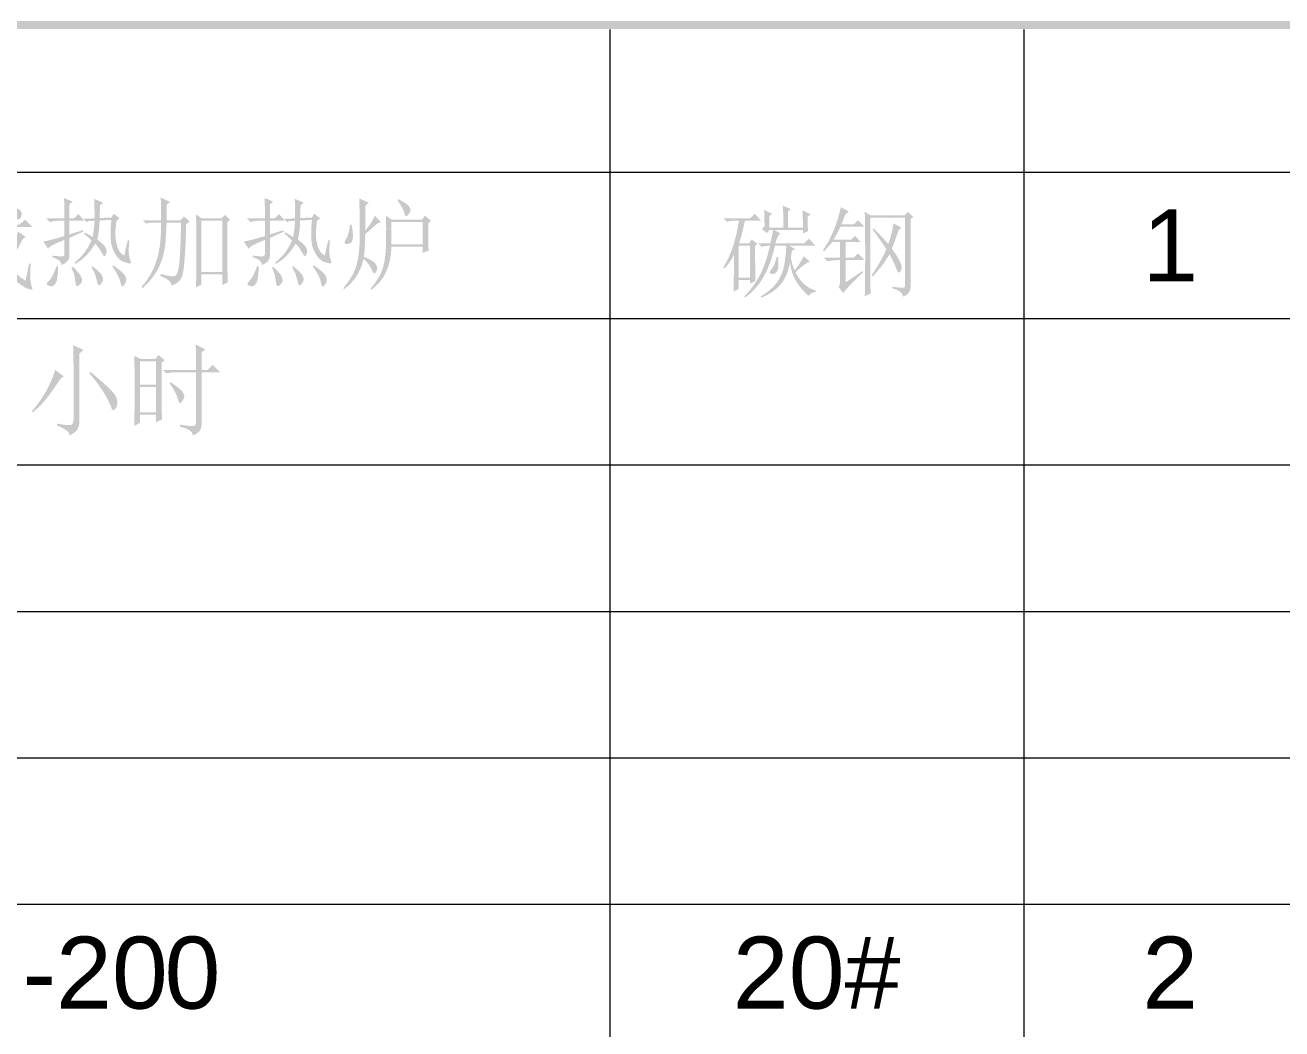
# Model space of a CAD drawing. Header units: millimetres. Extents: x 0 to 383, y 25 to 284.
# Drawn here: x 103 to 156, y 193.1 to 235.4 of the extents above; entities that cross this region are included whole.
import ezdxf

# ---------------------------------------------------------------- set-up
doc = ezdxf.new("R2010")
doc.units = ezdxf.units.MM

msp = doc.modelspace()

# ---------------------------------------------------------------- hatches: boundary and pattern name
h = msp.add_hatch(color=0)
h.dxf.hatch_style = 2
h.paths.add_polyline_path([(0.338667, 235.288226), (383.109611, 235.288226), (383.109611, 235.626896), (0.338667, 235.626896)])
h = msp.add_hatch(color=0)
h.dxf.hatch_style = 2
h.paths.add_polyline_path([(127.610306, 25.237281), (127.652639, 25.237281), (127.652639, 235.288226), (127.610306, 235.288226)])
h = msp.add_hatch(color=0)
h.dxf.hatch_style = 2
h.paths.add_polyline_path([(145.093972, 25.237281), (145.136306, 25.237281), (145.136306, 235.288226), (145.093972, 235.288226)])
h = msp.add_hatch(color=0)
h.dxf.hatch_style = 2
h.paths.add_polyline_path([(0.338667, 229.223976), (382.982611, 229.223976), (382.982611, 229.266309), (0.338667, 229.266309)])
h = msp.add_hatch(color=0)
h.paths.add_polyline_path([(105.421024, 227.273997), (105.884045, 227.290533), (105.883012, 227.55925), (105.879911, 227.786627), (105.874743, 227.972662), (105.867509, 228.117356), (106.247847, 227.951991), (106.115556, 227.836236), (106.108321, 227.635732), (106.103153, 227.480702), (106.100053, 227.371148), (106.099019, 227.307069), (106.595113, 227.323606), (106.694332, 227.48897), (106.942378, 227.290533), (106.810087, 227.191314), (106.77288, 226.877122), (106.760477, 226.629075), (106.781837, 226.352089), (106.848672, 226.083372), (106.901296, 225.961415), (106.967872, 225.860129), (107.047885, 225.779514), (107.140816, 225.719569), (107.181124, 225.914906), (107.219364, 226.087506), (107.255538, 226.237367), (107.289644, 226.364491), (107.35579, 226.364491), (107.331674, 226.075792), (107.328229, 225.840837), (107.352345, 225.649979), (107.405399, 225.488059), (107.420902, 225.444651), (107.417802, 225.413645), (107.396098, 225.395041), (107.35579, 225.38884), (107.327971, 225.392974), (107.277931, 225.405377), (107.206187, 225.426047), (107.113255, 225.454986), (107.013003, 225.501495), (106.918952, 225.574875), (106.831102, 225.675128), (106.749453, 225.802252), (106.680121, 225.938764), (106.628875, 226.067524), (106.595199, 226.18905), (106.578576, 226.303858), (106.566174, 226.501606), (106.56204, 226.645611), (106.570308, 226.922597), (106.595113, 227.224387), (106.099019, 227.207851), (106.086617, 226.964971), (106.065946, 226.748964), (106.037007, 226.559828), (105.9998, 226.397564), (106.146561, 226.281895), (106.256115, 226.183279), (106.328462, 226.102233), (106.363602, 226.039274), (106.388407, 225.951769), (106.396675, 225.90147), (106.388407, 225.843593), (106.363602, 225.769179), (106.33053, 225.707167), (106.297457, 225.686497), (106.256115, 225.719569), (106.198238, 225.818788), (106.078349, 226.02136), (105.917118, 226.2322), (105.734183, 225.955214), (105.532645, 225.719569), (105.312504, 225.525266), (105.073759, 225.372304), (105.040686, 225.421913), (105.271163, 225.629652), (105.4665, 225.855995), (105.626697, 226.100942), (105.751753, 226.364491), (105.437561, 226.645611), (105.470634, 226.69522), (105.669071, 226.587734), (105.801363, 226.496783), (105.855106, 226.83578), (105.884045, 227.191314), (105.619462, 227.174778), (105.553316, 227.125168)])
h.paths.add_polyline_path([(106.628186, 225.273085), (106.677795, 225.306158), (106.855648, 225.175933), (106.992677, 225.066379), (107.089398, 224.977496), (107.146328, 224.909283), (107.203517, 224.801796), (107.223498, 224.710845), (107.206962, 224.602669), (107.157352, 224.506896), (107.099475, 224.437305), (107.058134, 224.413189), (107.034363, 224.424558), (107.012658, 224.458664), (106.993021, 224.515509), (106.975451, 224.59509), (106.935144, 224.736684), (106.86383, 224.896881), (106.761511, 225.075681)])
h.paths.add_polyline_path([(104.610738, 227.290533), (104.609704, 227.586122), (104.606604, 227.827968), (104.601436, 228.01607), (104.594201, 228.150429), (104.958003, 228.001601), (104.825712, 227.885845), (104.825712, 227.290533), (105.024149, 227.290533), (105.20605, 227.472434), (105.454097, 227.191314), (104.825712, 227.191314), (104.825712, 226.612538), (104.935266, 226.648712), (105.06549, 226.691086), (105.216386, 226.739662), (105.387951, 226.794439), (105.404488, 226.728293), (105.225687, 226.649745), (105.069625, 226.579465), (104.936299, 226.517454), (104.825712, 226.46371), (104.825712, 225.769179), (104.811242, 225.623451), (104.751298, 225.500461), (104.645878, 225.400209), (104.494983, 225.322694), (104.463977, 225.42398), (104.387496, 225.512864), (104.265539, 225.589345), (104.098108, 225.653424), (104.098108, 225.719569), (104.23462, 225.7051), (104.346844, 225.694765), (104.435296, 225.688564), (104.500495, 225.686497), (104.547951, 225.693731), (104.582488, 225.715435), (104.603589, 225.751609), (104.610738, 225.802252), (104.610738, 226.381028), (104.344087, 226.271474), (104.139449, 226.174322), (103.996822, 226.089573), (103.916207, 226.017226), (103.717769, 226.314882), (103.866597, 226.341754), (104.065035, 226.389296), (104.313082, 226.457509), (104.610738, 226.546392), (104.610738, 227.191314), (104.395764, 227.191314), (104.189058, 227.178912), (103.998889, 227.141705), (103.850061, 227.290533)])
h.paths.add_polyline_path([(104.280009, 225.273085), (104.346155, 225.273085), (104.339953, 225.024005), (104.32135, 224.822467), (104.290344, 224.668471), (104.246936, 224.562017), (104.194312, 224.491737), (104.136004, 224.446262), (104.072528, 224.425592), (104.004401, 224.429726), (103.900359, 224.471067), (103.866597, 224.528944), (103.887268, 224.582688), (103.94928, 224.6447), (104.031962, 224.745985), (104.114644, 224.884478), (104.197326, 225.060178)])
h.paths.add_polyline_path([(104.97454, 225.240012), (105.1151, 225.099452), (105.222587, 224.975429), (105.297001, 224.867942), (105.338342, 224.776991), (105.353845, 224.699391), (105.350744, 224.631608), (105.32904, 224.573128), (105.288733, 224.523432), (105.20605, 224.453841), (105.156441, 224.429726), (105.126469, 224.442128), (105.102697, 224.479335), (105.085127, 224.541347), (105.073759, 224.628163), (105.024149, 224.917551), (104.908394, 225.223476)])
h.paths.add_polyline_path([(105.801363, 225.273085), (105.956392, 225.142947), (106.074214, 225.033995), (106.15483, 224.946748), (106.198238, 224.881722), (106.235445, 224.790083), (106.247847, 224.727382), (106.227866, 224.632297), (106.170677, 224.545481), (106.11211, 224.483469), (106.082483, 224.462799), (106.051477, 224.475201), (106.024605, 224.512408), (106.001867, 224.57442), (105.983264, 224.661236), (105.900582, 224.954758), (105.751753, 225.240012)])
h = msp.add_hatch(color=0)
h.paths.add_polyline_path([(108.695243, 227.207851), (108.69421, 227.491038), (108.691109, 227.745286), (108.685941, 227.970595), (108.678707, 228.166965), (109.075582, 227.985064), (108.926753, 227.869309), (108.926753, 227.207851), (109.522066, 227.207851), (109.654358, 227.373215), (109.902405, 227.158241), (109.753576, 227.042486), (109.739882, 226.58825), (109.723604, 226.184657), (109.704742, 225.831707), (109.683296, 225.5294), (109.659267, 225.277736), (109.632654, 225.076715), (109.603456, 224.926336), (109.571675, 224.826601), (109.494161, 224.692242), (109.393908, 224.586822), (109.270919, 224.510341), (109.125191, 224.462799), (109.102453, 224.568219), (109.017704, 224.669504), (108.870943, 224.766656), (108.66217, 224.859674), (108.678707, 224.942356), (108.852339, 224.898948), (108.992899, 224.867942), (109.100386, 224.849338), (109.1748, 224.843137), (109.241635, 224.852094), (109.312604, 224.881722), (109.348778, 224.920996), (109.382884, 224.997477), (109.414924, 225.111166), (109.444896, 225.262061), (109.459096, 225.365144), (109.472715, 225.504854), (109.485688, 225.681124), (109.49795, 225.893891), (109.509438, 226.14309), (109.520085, 226.428656), (109.529828, 226.750525), (109.538602, 227.108632), (108.926753, 227.108632), (108.902638, 226.596691), (108.86612, 226.15503), (108.836061, 225.949271), (108.786883, 225.736795), (108.718067, 225.517084), (108.629097, 225.289622), (108.510241, 225.057078), (108.352112, 224.822467), (108.154708, 224.585789), (107.91803, 224.347043), (107.86842, 224.396653), (108.04524, 224.618861), (108.195704, 224.839003), (108.320331, 225.057078), (108.419635, 225.273085), (108.56364, 225.707167), (108.645634, 226.149517), (108.682841, 226.612538), (108.695243, 227.108632), (108.248759, 227.108632), (108.050321, 227.075559), (107.91803, 227.207851)])
h.paths.add_polyline_path([(111.489905, 227.141705), (111.489905, 225.339231), (111.506441, 224.578554), (111.274931, 224.479335), (111.274931, 224.925819), (110.398498, 224.925819), (110.398498, 224.495872), (110.166988, 224.380116), (110.174223, 224.668471), (110.17939, 225.020904), (110.182491, 225.437416), (110.183524, 225.918007), (110.182491, 226.398598), (110.17939, 226.81511), (110.174223, 227.167543), (110.166988, 227.455898), (110.415035, 227.290533), (111.241858, 227.290533), (111.390686, 227.439361), (111.60566, 227.224387)])
h.paths.add_polyline_path([(110.398498, 227.191314), (110.398498, 225.025038), (111.274931, 225.025038), (111.274931, 227.191314)])
h = msp.add_hatch(color=0)
h.paths.add_polyline_path([(113.887691, 227.273997), (114.350712, 227.290533), (114.349678, 227.55925), (114.346578, 227.786627), (114.34141, 227.972662), (114.334175, 228.117356), (114.714514, 227.951991), (114.582222, 227.836236), (114.574988, 227.635732), (114.56982, 227.480702), (114.566719, 227.371148), (114.565686, 227.307069), (115.06178, 227.323606), (115.160998, 227.48897), (115.409045, 227.290533), (115.276753, 227.191314), (115.239546, 226.877122), (115.227144, 226.629075), (115.248504, 226.352089), (115.315339, 226.083372), (115.367962, 225.961415), (115.434539, 225.860129), (115.514551, 225.779514), (115.607483, 225.719569), (115.64779, 225.914906), (115.686031, 226.087506), (115.722204, 226.237367), (115.756311, 226.364491), (115.822457, 226.364491), (115.798341, 226.075792), (115.794896, 225.840837), (115.819012, 225.649979), (115.872066, 225.488059), (115.887569, 225.444651), (115.884468, 225.413645), (115.862764, 225.395041), (115.822457, 225.38884), (115.794637, 225.392974), (115.744597, 225.405377), (115.672853, 225.426047), (115.579922, 225.454986), (115.47967, 225.501495), (115.385618, 225.574875), (115.297769, 225.675128), (115.21612, 225.802252), (115.146787, 225.938764), (115.095541, 226.067524), (115.061866, 226.18905), (115.045243, 226.303858), (115.032841, 226.501606), (115.028707, 226.645611), (115.036975, 226.922597), (115.06178, 227.224387), (114.565686, 227.207851), (114.553283, 226.964971), (114.532613, 226.748964), (114.503674, 226.559828), (114.466467, 226.397564), (114.613228, 226.281895), (114.722782, 226.183279), (114.795129, 226.102233), (114.830269, 226.039274), (114.855074, 225.951769), (114.863342, 225.90147), (114.855074, 225.843593), (114.830269, 225.769179), (114.797196, 225.707167), (114.764123, 225.686497), (114.722782, 225.719569), (114.664905, 225.818788), (114.545015, 226.02136), (114.383785, 226.2322), (114.20085, 225.955214), (113.999312, 225.719569), (113.77917, 225.525266), (113.540425, 225.372304), (113.507352, 225.421913), (113.737829, 225.629652), (113.933166, 225.855995), (114.093363, 226.100942), (114.21842, 226.364491), (113.904227, 226.645611), (113.9373, 226.69522), (114.135738, 226.587734), (114.26803, 226.496783), (114.321773, 226.83578), (114.350712, 227.191314), (114.086128, 227.174778), (114.019983, 227.125168)])
h.paths.add_polyline_path([(115.094852, 225.273085), (115.144462, 225.306158), (115.322315, 225.175933), (115.459344, 225.066379), (115.556065, 224.977496), (115.612995, 224.909283), (115.670183, 224.801796), (115.690165, 224.710845), (115.673628, 224.602669), (115.624019, 224.506896), (115.566141, 224.437305), (115.5248, 224.413189), (115.501029, 224.424558), (115.479325, 224.458664), (115.459688, 224.515509), (115.442118, 224.59509), (115.40181, 224.736684), (115.330497, 224.896881), (115.228178, 225.075681)])
h.paths.add_polyline_path([(113.077405, 227.290533), (113.076371, 227.586122), (113.07327, 227.827968), (113.068103, 228.01607), (113.060868, 228.150429), (113.42467, 228.001601), (113.292378, 227.885845), (113.292378, 227.290533), (113.490816, 227.290533), (113.672717, 227.472434), (113.920764, 227.191314), (113.292378, 227.191314), (113.292378, 226.612538), (113.401933, 226.648712), (113.532157, 226.691086), (113.683052, 226.739662), (113.854618, 226.794439), (113.871155, 226.728293), (113.692354, 226.649745), (113.536291, 226.579465), (113.402966, 226.517454), (113.292378, 226.46371), (113.292378, 225.769179), (113.277909, 225.623451), (113.217964, 225.500461), (113.112544, 225.400209), (112.961649, 225.322694), (112.930643, 225.42398), (112.854162, 225.512864), (112.732206, 225.589345), (112.564774, 225.653424), (112.564774, 225.719569), (112.701286, 225.7051), (112.81351, 225.694765), (112.901963, 225.688564), (112.967161, 225.686497), (113.014618, 225.693731), (113.049155, 225.715435), (113.070256, 225.751609), (113.077405, 225.802252), (113.077405, 226.381028), (112.810754, 226.271474), (112.606115, 226.174322), (112.463488, 226.089573), (112.382873, 226.017226), (112.184436, 226.314882), (112.333264, 226.341754), (112.531701, 226.389296), (112.779748, 226.457509), (113.077405, 226.546392), (113.077405, 227.191314), (112.862431, 227.191314), (112.655725, 227.178912), (112.465556, 227.141705), (112.316727, 227.290533)])
h.paths.add_polyline_path([(112.746675, 225.273085), (112.812821, 225.273085), (112.80662, 225.024005), (112.788016, 224.822467), (112.757011, 224.668471), (112.713602, 224.562017), (112.660979, 224.491737), (112.60267, 224.446262), (112.539194, 224.425592), (112.471068, 224.429726), (112.367026, 224.471067), (112.333264, 224.528944), (112.353934, 224.582688), (112.415946, 224.6447), (112.498628, 224.745985), (112.581311, 224.884478), (112.663993, 225.060178)])
h.paths.add_polyline_path([(113.441207, 225.240012), (113.581766, 225.099452), (113.689253, 224.975429), (113.763668, 224.867942), (113.805009, 224.776991), (113.820512, 224.699391), (113.817411, 224.631608), (113.795707, 224.573128), (113.755399, 224.523432), (113.672717, 224.453841), (113.623108, 224.429726), (113.593135, 224.442128), (113.569364, 224.479335), (113.551794, 224.541347), (113.540425, 224.628163), (113.490816, 224.917551), (113.375061, 225.223476)])
h.paths.add_polyline_path([(114.26803, 225.273085), (114.423059, 225.142947), (114.540881, 225.033995), (114.621496, 224.946748), (114.664905, 224.881722), (114.702112, 224.790083), (114.714514, 224.727382), (114.694532, 224.632297), (114.637344, 224.545481), (114.578777, 224.483469), (114.549149, 224.462799), (114.518143, 224.475201), (114.491272, 224.512408), (114.468534, 224.57442), (114.449931, 224.661236), (114.367248, 224.954758), (114.21842, 225.240012)])
h = msp.add_hatch(color=0)
h.paths.add_polyline_path([(100.460087, 228.133892), (100.807352, 228.001601), (100.691597, 227.885845), (100.691597, 227.555116), (101.00579, 227.555116), (101.204227, 227.737017), (101.485347, 227.455898), (100.691597, 227.455898), (100.691597, 227.02595), (101.683785, 227.02595), (101.675516, 227.343243), (101.667248, 227.633664), (101.65898, 227.897214), (101.650712, 228.133892), (102.014514, 227.968528), (101.882222, 227.852773), (101.883256, 227.596457), (101.886356, 227.373215), (101.891524, 227.183046), (101.898759, 227.02595), (102.709045, 227.02595), (102.957092, 227.240924), (103.271285, 226.926731), (101.915295, 226.926731), (101.949402, 226.578432), (102.002112, 226.244602), (102.073425, 225.925242), (102.163342, 225.620351), (102.318371, 225.888035), (102.45273, 226.16192), (102.566418, 226.442006), (102.659436, 226.728293), (102.973628, 226.513319), (102.841337, 226.397564), (102.572619, 225.8808), (102.262561, 225.38884), (102.40002, 225.169732), (102.564351, 224.975429), (102.755554, 224.80593), (102.973628, 224.661236), (103.122457, 225.38884), (103.188602, 225.372304), (103.175167, 225.163531), (103.167932, 224.983697), (103.166898, 224.832802), (103.172066, 224.710845), (103.201005, 224.516542), (103.254748, 224.36358), (103.263016, 224.301568), (103.221675, 224.280898), (103.163798, 224.292611), (103.056311, 224.324995), (102.97983, 224.35712), (102.882678, 224.4125), (102.764856, 224.491651), (102.626363, 224.59509), (102.482702, 224.720147), (102.349377, 224.863808), (102.226387, 225.026072), (102.113733, 225.206939), (101.850183, 224.926853), (101.572164, 224.681907), (101.279675, 224.4721), (100.972717, 224.297434), (100.939644, 224.347043), (101.253837, 224.586822), (101.534957, 224.843137), (101.783003, 225.115989), (101.997977, 225.405377), (101.892558, 225.717502), (101.807808, 226.075103), (101.743729, 226.478179), (101.700321, 226.926731), (99.963993, 226.926731), (99.757287, 226.914329), (99.567118, 226.877122), (99.41829, 227.02595), (100.476623, 227.02595), (100.476623, 227.455898), (100.245113, 227.455898), (100.038407, 227.443495), (99.848238, 227.406288), (99.69941, 227.555116), (100.476623, 227.555116), (100.472489, 227.856907)])
h.paths.add_polyline_path([(102.212951, 227.902382), (102.366, 227.838389), (102.49476, 227.779048), (102.599749, 227.724873), (102.681484, 227.676384), (102.742376, 227.628841), (102.784148, 227.577165), (102.806283, 227.521354), (102.808264, 227.46141), (102.783459, 227.357368), (102.742118, 227.290533), (102.700777, 227.253326), (102.675972, 227.240924), (102.622229, 227.273997), (102.560217, 227.373215), (102.50544, 227.4714), (102.423791, 227.584055), (102.315271, 227.711179), (102.179878, 227.852773)])
h.paths.add_polyline_path([(99.567118, 225.041575), (99.714913, 225.056044), (99.926786, 225.082916), (100.202738, 225.12219), (100.542769, 225.173866), (100.542769, 225.620351), (99.997066, 225.620351), (99.881311, 225.521132), (99.69941, 225.736106), (99.775891, 225.772279), (99.873043, 225.8808), (99.990865, 226.061667), (100.129358, 226.314882), (99.997066, 226.314882), (99.802763, 226.30248), (99.616727, 226.265273), (99.467899, 226.414101), (100.178967, 226.414101), (100.290588, 226.670416), (100.360868, 226.877122), (100.658524, 226.69522), (100.542769, 226.645611), (100.484891, 226.554661), (100.410477, 226.414101), (101.022326, 226.414101), (101.2373, 226.612538), (101.501884, 226.314882), (100.360868, 226.314882), (100.013602, 225.719569), (100.542769, 225.719569), (100.526233, 226.215663), (100.856962, 226.066835), (100.757743, 225.95108), (100.757743, 225.719569), (101.088472, 225.719569), (101.270373, 225.918007), (101.534957, 225.620351), (100.757743, 225.620351), (100.757743, 225.206939), (101.485347, 225.306158), (101.501884, 225.256549), (100.757743, 225.074648), (100.758777, 224.879311), (100.761877, 224.706711), (100.767045, 224.55685), (100.77428, 224.429726), (100.526233, 224.330507), (100.533467, 224.566151), (100.538635, 224.760455), (100.541736, 224.913417), (100.542769, 225.025038), (100.367069, 224.988348), (100.21204, 224.952691), (100.077681, 224.918068), (99.963993, 224.884478), (99.870975, 224.851922), (99.798628, 224.8204), (99.746952, 224.78991), (99.715946, 224.760455)])
h = msp.add_hatch(color=0)
h.paths.add_polyline_path([(117.525712, 224.31397), (117.727336, 224.565204), (117.886069, 224.806619), (118.002427, 225.038732), (118.076927, 225.262061), (118.124469, 225.491418), (118.159609, 225.740929), (118.182347, 226.010077), (118.192682, 226.298345), (118.196127, 226.872987), (118.18717, 227.406288), (118.418681, 227.240924), (119.708524, 227.240924), (119.82428, 227.406288), (120.088863, 227.191314), (119.973108, 227.075559), (119.973366, 226.844307), (119.974141, 226.638376), (119.975433, 226.457767), (119.977242, 226.30248), (119.979567, 226.172513), (119.982409, 226.067869), (119.985768, 225.988545), (119.989644, 225.934543), (119.741597, 225.835325), (119.741597, 226.099908), (118.418681, 226.099908), (118.398268, 225.800185), (118.353568, 225.521132), (118.28458, 225.26275), (118.191304, 225.025038), (118.07374, 224.807997), (117.931889, 224.611627), (117.765749, 224.435927), (117.575321, 224.280898)])
h.paths.add_polyline_path([(118.716337, 228.100819), (118.886869, 228.007802), (119.018127, 227.927187), (119.110111, 227.858974), (119.162821, 227.803163), (119.212431, 227.716347), (119.228967, 227.654335), (119.208296, 227.567519), (119.146285, 227.472434), (119.076005, 227.39802), (119.03053, 227.373215), (118.989188, 227.406288), (118.964384, 227.505507), (118.927177, 227.621262), (118.865165, 227.753554), (118.778349, 227.902382), (118.666727, 228.067747)])
h.paths.add_polyline_path([(118.418681, 227.141705), (118.418681, 226.199127), (119.741597, 226.199127), (119.741597, 227.141705)])
h.paths.add_polyline_path([(117.062691, 228.133892), (117.459566, 227.951991), (117.310738, 227.8197), (117.310738, 226.761366), (117.546382, 227.079693), (117.724149, 227.406288), (117.972196, 227.125168), (117.848173, 227.087961), (117.707613, 226.97634), (117.53398, 226.81511), (117.310738, 226.629075), (117.307637, 226.432704), (117.298336, 226.207395), (117.282833, 225.953147), (117.261128, 225.66996), (117.433728, 225.590378), (117.571187, 225.516998), (117.673506, 225.449818), (117.740686, 225.38884), (117.806832, 225.265506), (117.806832, 225.129769), (117.766179, 225.018148), (117.713125, 224.964405), (117.683067, 224.967419), (117.650424, 225.000923), (117.614681, 225.064398), (117.575321, 225.15733), (117.44303, 225.372304), (117.244592, 225.587278), (117.145373, 225.244146), (116.980009, 224.909283), (116.870455, 224.747019), (116.74023, 224.590956), (116.589335, 224.441095), (116.417769, 224.297434), (116.384696, 224.347043), (116.581067, 224.594057), (116.74023, 224.839003), (116.862186, 225.081882), (116.946936, 225.322694), (117.004813, 225.575909), (117.046155, 225.855995), (117.070959, 226.162953), (117.079227, 226.496783), (117.078194, 226.859552), (117.075093, 227.253326), (117.069926, 227.678106)])
h.paths.add_polyline_path([(116.731962, 227.02595), (116.760901, 226.87092), (116.781571, 226.736562), (116.793974, 226.622873), (116.798108, 226.529856), (116.765035, 226.336931), (116.711291, 226.261827), (116.616207, 226.215663), (116.516988, 226.203261), (116.450842, 226.2322), (116.436373, 226.264239), (116.442574, 226.310748), (116.469446, 226.371726), (116.516988, 226.447174), (116.563497, 226.539158), (116.603804, 226.666282), (116.637911, 226.828546), (116.665816, 227.02595)])
h = msp.add_hatch(color=0)
h.paths.add_polyline_path([(134.962415, 226.902257), (134.961381, 227.195779), (134.958281, 227.44796), (134.953113, 227.6588), (134.945878, 227.828299), (135.276608, 227.67947), (135.160852, 227.580252), (135.160852, 226.902257), (135.789238, 226.902257), (135.785104, 227.290864), (135.772701, 227.629861), (136.119967, 227.464497), (135.987675, 227.365278), (135.991809, 227.046951), (136.004212, 226.753429), (135.789238, 226.65421), (135.789238, 226.803038), (134.582076, 226.803038), (134.84666, 226.65421), (134.789816, 226.61597), (134.735039, 226.534321), (134.682329, 226.409264), (134.631686, 226.240799), (135.838847, 226.240799), (136.037285, 226.439236), (136.318405, 226.14158), (135.210462, 226.14158), (135.458509, 225.992752), (135.326217, 225.926606), (135.276608, 225.612413), (135.342753, 225.343696), (135.441972, 225.099783), (135.571163, 225.273416), (135.677617, 225.430512), (135.761333, 225.571072), (135.822311, 225.695095), (136.086894, 225.463585), (135.980441, 225.423277), (135.842981, 225.335428), (135.674516, 225.200035), (135.475045, 225.017101), (135.568063, 224.853803), (135.665214, 224.711176), (135.7665, 224.58922), (135.87192, 224.487934), (136.095162, 224.334972), (136.334941, 224.239887), (136.334941, 224.190278), (136.157174, 224.140668), (136.020748, 224.024913), (135.732049, 224.310856), (135.497094, 224.642274), (135.40399, 224.825123), (135.33104, 225.01779), (135.277727, 225.219758), (135.243535, 225.430512), (135.181609, 225.155594), (135.095396, 224.909614), (134.985411, 224.692573), (134.852172, 224.50447), (134.692922, 224.339106), (134.504217, 224.190278), (134.28554, 224.057986), (134.036373, 223.942231), (134.0033, 223.99184), (134.206905, 224.121031), (134.387773, 224.260558), (134.545903, 224.410419), (134.681295, 224.570616), (134.794036, 224.741235), (134.884556, 224.922705), (134.953372, 225.115544), (135.001, 225.320269), (135.062323, 225.737126), (135.094707, 226.14158), (134.615149, 226.14158), (134.508696, 225.739623), (134.387773, 225.377458), (134.252381, 225.0556), (134.102519, 224.774566), (133.938188, 224.5285), (133.759388, 224.310856), (133.566118, 224.121117), (133.358378, 223.958767), (133.308769, 223.99184), (133.519609, 224.219217), (133.705644, 224.454861), (133.866875, 224.698774), (134.0033, 224.950955), (134.121123, 225.217605), (134.226543, 225.504926), (134.31956, 225.812918), (134.400175, 226.14158), (134.230677, 226.129178), (134.05291, 226.09197), (133.904082, 226.240799), (134.416712, 226.240799), (134.532467, 226.803038), (134.383639, 226.803038), (134.267884, 226.670747), (134.05291, 226.852648), (134.168665, 226.951866), (134.167631, 227.156505), (134.164531, 227.340473), (134.159363, 227.503771), (134.152128, 227.646398), (134.482858, 227.481033), (134.367102, 227.381814), (134.367102, 226.902257)])
h.paths.add_polyline_path([(134.747441, 225.662023), (134.757862, 225.465652), (134.756398, 225.306489), (134.743565, 225.184532), (134.71988, 225.099783), (134.653045, 224.99643), (134.56554, 224.950955), (134.479413, 224.943376), (134.422224, 224.956467), (134.392596, 224.980583), (134.383639, 225.000564), (134.404309, 225.062576), (134.466321, 225.149392), (134.523165, 225.231041), (134.577942, 225.343696), (134.630652, 225.487356), (134.681295, 225.662023)])
h.paths.add_polyline_path([(133.77179, 226.125043), (133.772048, 225.85245), (133.772823, 225.605178), (133.774115, 225.383228), (133.775924, 225.186599), (133.778249, 225.015292), (133.781092, 224.869306), (133.784451, 224.748642), (133.788326, 224.653299), (133.556816, 224.537543), (133.556816, 224.686372), (133.077259, 224.686372), (133.077259, 224.306033), (132.862285, 224.206814), (132.874687, 224.938553), (132.878821, 225.744705), (132.779602, 225.573139), (132.680384, 225.422244), (132.581165, 225.292019), (132.481946, 225.182465), (132.432337, 225.215538), (132.653512, 225.631017), (132.83748, 226.100239), (132.984241, 226.623204), (133.093795, 227.199913), (132.97804, 227.199913), (132.771334, 227.187511), (132.581165, 227.150304), (132.432337, 227.299132), (133.573352, 227.299132), (133.755253, 227.481033), (134.019837, 227.199913), (133.341842, 227.199913), (133.282931, 226.916726), (133.221953, 226.662478), (133.158907, 226.437169), (133.093795, 226.240799), (133.523743, 226.240799), (133.622962, 226.406163), (133.871009, 226.224262)])
h.paths.add_polyline_path([(133.077259, 226.14158), (133.077259, 224.78559), (133.556816, 224.78559), (133.556816, 226.14158)])
h = msp.add_hatch(color=0)
h.paths.add_polyline_path([(138.401998, 224.008377), (138.409233, 224.41352), (138.414401, 224.851736), (138.417501, 225.323025), (138.418535, 225.827387), (138.417501, 226.326581), (138.414401, 226.782368), (138.409233, 227.194746), (138.401998, 227.563715), (138.650045, 227.414887), (140.072181, 227.414887), (140.221009, 227.563715), (140.452519, 227.348741), (140.336764, 227.266059), (140.336764, 224.388715), (140.320227, 224.276405), (140.270618, 224.168229), (140.175533, 224.069699), (140.022571, 223.99184), (139.975029, 224.106562), (139.882011, 224.20268), (139.743518, 224.280195), (139.55955, 224.339106), (139.55955, 224.405252), (139.737403, 224.383634), (139.874432, 224.368734), (139.971153, 224.361068), (140.028083, 224.361155), (140.085272, 224.389404), (140.105253, 224.454861), (140.105253, 227.315668), (138.633509, 227.315668), (138.633509, 224.669835), (138.634542, 224.579918), (138.637643, 224.458995), (138.64281, 224.307067), (138.650045, 224.124132)])
h.paths.add_polyline_path([(138.7658, 226.869184), (139.079993, 226.554991), (139.394186, 226.207726), (139.475835, 226.46094), (139.53888, 226.691417), (139.583322, 226.899156), (139.60916, 227.084158), (139.939889, 226.902257), (139.824134, 226.786502), (139.67944, 226.360688), (139.543014, 226.009288), (139.650501, 225.859427), (139.741451, 225.724034), (139.815865, 225.603111), (139.873743, 225.496658), (139.944712, 225.323025), (139.961938, 225.199002), (139.944712, 225.112185), (139.906816, 225.050174), (139.865475, 225.012967), (139.84067, 225.000564), (139.814832, 225.012967), (139.786927, 225.050174), (139.756954, 225.112185), (139.724915, 225.199002), (139.605026, 225.467719), (139.443795, 225.777778), (139.300135, 225.539033), (139.133737, 225.302355), (138.944601, 225.067744), (138.732727, 224.8352), (138.683118, 224.884809), (138.883623, 225.183499), (139.055188, 225.467719), (139.197815, 225.73747), (139.311503, 225.992752), (139.194715, 226.168452), (139.059322, 226.364822), (138.905327, 226.581863), (138.732727, 226.819575)])
h.paths.add_polyline_path([(137.591712, 224.587153), (138.30278, 225.06671), (138.335852, 225.017101), (138.053699, 224.751484), (137.819088, 224.516873), (137.632019, 224.313268), (137.492493, 224.140668), (137.294056, 224.388715), (137.343665, 224.492068), (137.360201, 224.636762), (137.360201, 225.529731), (137.22791, 225.529731), (137.021204, 225.517329), (136.831035, 225.480122), (136.682207, 225.62895), (137.360201, 225.62895), (137.360201, 226.290408), (137.029472, 226.290408), (136.682207, 225.893533), (136.632597, 225.926606), (136.878577, 226.332783), (137.08735, 226.774099), (137.258916, 227.250556), (137.393274, 227.762153), (137.724003, 227.580252), (137.591712, 227.464497), (137.504895, 227.266059), (137.409811, 227.034549), (137.938977, 227.034549), (138.120878, 227.21645), (138.385462, 226.93533), (137.376738, 226.93533), (137.219641, 226.633539), (137.079082, 226.389627), (137.823222, 226.389627), (137.988587, 226.554991), (138.236634, 226.290408), (137.591712, 226.290408), (137.591712, 225.62895), (137.938977, 225.62895), (138.120878, 225.810851), (138.385462, 225.529731), (137.591712, 225.529731)])
h = msp.add_hatch(color=0)
h.dxf.hatch_style = 2
h.paths.add_polyline_path([(0.338667, 223.043309), (382.982611, 223.043309), (382.982611, 223.085642), (0.338667, 223.085642)])
h = msp.add_hatch(color=0)
h.paths.add_polyline_path([(104.995707, 221.126403), (104.994673, 221.369282), (104.991572, 221.585289), (104.986405, 221.774425), (104.97917, 221.936689), (105.425655, 221.738252), (105.243753, 221.589424), (105.243753, 218.679007), (105.217915, 218.502274), (105.140401, 218.352412), (105.01121, 218.229422), (104.830342, 218.133304), (104.80347, 218.233556), (104.706319, 218.335875), (104.538887, 218.440262), (104.301175, 218.546715), (104.301175, 218.629398), (104.470674, 218.600459), (104.615368, 218.579788), (104.735257, 218.567386), (104.830342, 218.563252), (104.902689, 218.577721), (104.954365, 218.621129), (104.985371, 218.693476), (104.995707, 218.794762)])
h.paths.add_polyline_path([(104.218493, 220.894892), (104.582295, 220.630309), (104.458272, 220.535224), (104.350785, 220.382262), (104.283691, 220.280029), (104.198512, 220.155575), (104.095762, 220.009417), (103.975958, 219.842071), (103.837379, 219.663185), (103.677613, 219.481714), (103.496143, 219.297143), (103.292451, 219.108955), (103.242842, 219.158564), (103.457816, 219.414879), (103.67279, 219.720804), (103.867782, 220.048088), (104.025568, 220.371238), (104.090594, 220.525147), (104.144768, 220.664071), (104.187573, 220.787492)])
h.paths.add_polyline_path([(105.706774, 220.81221), (105.996162, 220.572431), (106.235941, 220.365726), (106.42611, 220.192093), (106.56667, 220.051533), (106.669076, 219.935778), (106.745126, 219.836559), (106.795338, 219.753877), (106.820229, 219.687731), (106.840211, 219.588512), (106.84779, 219.522366), (106.831253, 219.38663), (106.781644, 219.279832), (106.723766, 219.212997), (106.682425, 219.191637), (106.650386, 219.203006), (106.620414, 219.237112), (106.592508, 219.293956), (106.56667, 219.373538), (106.435067, 219.659481), (106.241453, 219.990899), (105.984449, 220.362281), (105.657165, 220.762601)])
h = msp.add_hatch(color=0)
h.paths.add_polyline_path([(110.171618, 220.894892), (110.170585, 221.203917), (110.167484, 221.486071), (110.162316, 221.741352), (110.155082, 221.969762), (110.568493, 221.754788), (110.403128, 221.639033), (110.403128, 220.894892), (110.651175, 220.894892), (110.866149, 221.109866), (111.180342, 220.795674), (110.403128, 220.795674), (110.403128, 218.579788), (110.380391, 218.434061), (110.312178, 218.311071), (110.19849, 218.210818), (110.039326, 218.133304), (109.999019, 218.249059), (109.894632, 218.348278), (109.726167, 218.43096), (109.493623, 218.497106), (109.493623, 218.579788), (109.696195, 218.551883), (109.857425, 218.534313), (109.977315, 218.527078), (110.055863, 218.530179), (110.106506, 218.548782), (110.142679, 218.588056), (110.164383, 218.648001), (110.171618, 218.728616), (110.171618, 220.795674), (109.311722, 220.795674), (109.105016, 220.783271), (108.914847, 220.746064), (108.766019, 220.894892)])
h.paths.add_polyline_path([(109.096748, 220.382262), (109.289071, 220.244803), (109.436435, 220.130081), (109.539357, 220.038097), (109.598354, 219.968851), (109.655543, 219.865498), (109.675524, 219.78695), (109.655543, 219.696688), (109.598354, 219.594024), (109.535653, 219.514787), (109.493623, 219.489293), (109.468819, 219.501696), (109.444014, 219.538903), (109.419209, 219.600914), (109.394405, 219.687731), (109.341695, 219.83966), (109.266247, 219.997789), (109.168062, 220.162121), (109.047139, 220.332653)])
h.paths.add_polyline_path([(107.806905, 221.258694), (107.806905, 220.266507), (108.484899, 220.266507), (108.484899, 221.258694)])
h.paths.add_polyline_path([(107.806905, 220.167288), (107.806905, 219.108955), (108.484899, 219.108955), (108.484899, 220.167288)])
h.paths.add_polyline_path([(108.71641, 219.836559), (108.717443, 219.474824), (108.720544, 219.183369), (108.725711, 218.962194), (108.732946, 218.811299), (108.484899, 218.679007), (108.484899, 219.009736), (107.806905, 219.009736), (107.806905, 218.66247), (107.558858, 218.530179), (107.566092, 218.827835), (107.57126, 219.191637), (107.574361, 219.621585), (107.575394, 220.117679), (107.575136, 220.370635), (107.574361, 220.600337), (107.573069, 220.806784), (107.57126, 220.989977), (107.568935, 221.149916), (107.566092, 221.2866), (107.562733, 221.400029), (107.558858, 221.490205), (107.823441, 221.357913), (108.451826, 221.357913), (108.584118, 221.523278), (108.848701, 221.308304), (108.71641, 221.192549)])
h = msp.add_hatch(color=0)
h.dxf.hatch_style = 2
h.paths.add_polyline_path([(0.338667, 216.862642), (382.982611, 216.862642), (382.982611, 216.904976), (0.338667, 216.904976)])
h = msp.add_hatch(color=0)
h.dxf.hatch_style = 2
h.paths.add_polyline_path([(0.338667, 210.681976), (382.982611, 210.681976), (382.982611, 210.724313), (0.338667, 210.724313)])
h = msp.add_hatch(color=0)
h.dxf.hatch_style = 2
h.paths.add_polyline_path([(0.338667, 204.501309), (382.982611, 204.501309), (382.982611, 204.543642), (0.338667, 204.543642)])
h = msp.add_hatch(color=0)
h.dxf.hatch_style = 2
h.paths.add_polyline_path([(0.338667, 198.320642), (382.982611, 198.320642), (382.982611, 198.362986), (0.338667, 198.362986)])

# ---------------------------------------------------------------- linework, layer by layer
at = {"color": 0, "lineweight": 0}
for points in [[(127.631472, 235.267059), (127.631472, 25.258448)], [(145.115139, 235.267059), (145.115139, 25.258448)], [(0.359833, 229.245142), (382.961444, 229.245142)], [(0.359833, 223.064476), (382.961444, 223.064476)], [(0.359833, 216.883809), (382.961444, 216.883809)], [(0.359833, 210.703142), (382.961444, 210.703142)], [(0.359833, 204.522476), (382.961444, 204.522476)], [(0.359833, 198.341809), (382.961444, 198.341809)]]:
    msp.add_lwpolyline(points, dxfattribs=at)

# ---------------------------------------------------------------- texts
at = {"color": 0, "char_height": 3.039533, "attachment_point": 1}
for s, insert in [('{\\fArial|b0|i0|c0;1}', (150.114, 227.666815)), ('{\\fArial|b0|i0|c0;-20}', (102.841778, 196.975148)), ('{\\fArial|b0|i0|c0;0}', (108.839, 196.975148)), ('{\\fArial|b0|i0|c0;20#}', (132.827889, 196.975148)), ('{\\fArial|b0|i0|c0;2}', (150.114, 196.975148))]:
    msp.add_mtext(s, dxfattribs=dict(at, insert=insert))

doc.saveas('drawing.dxf')
